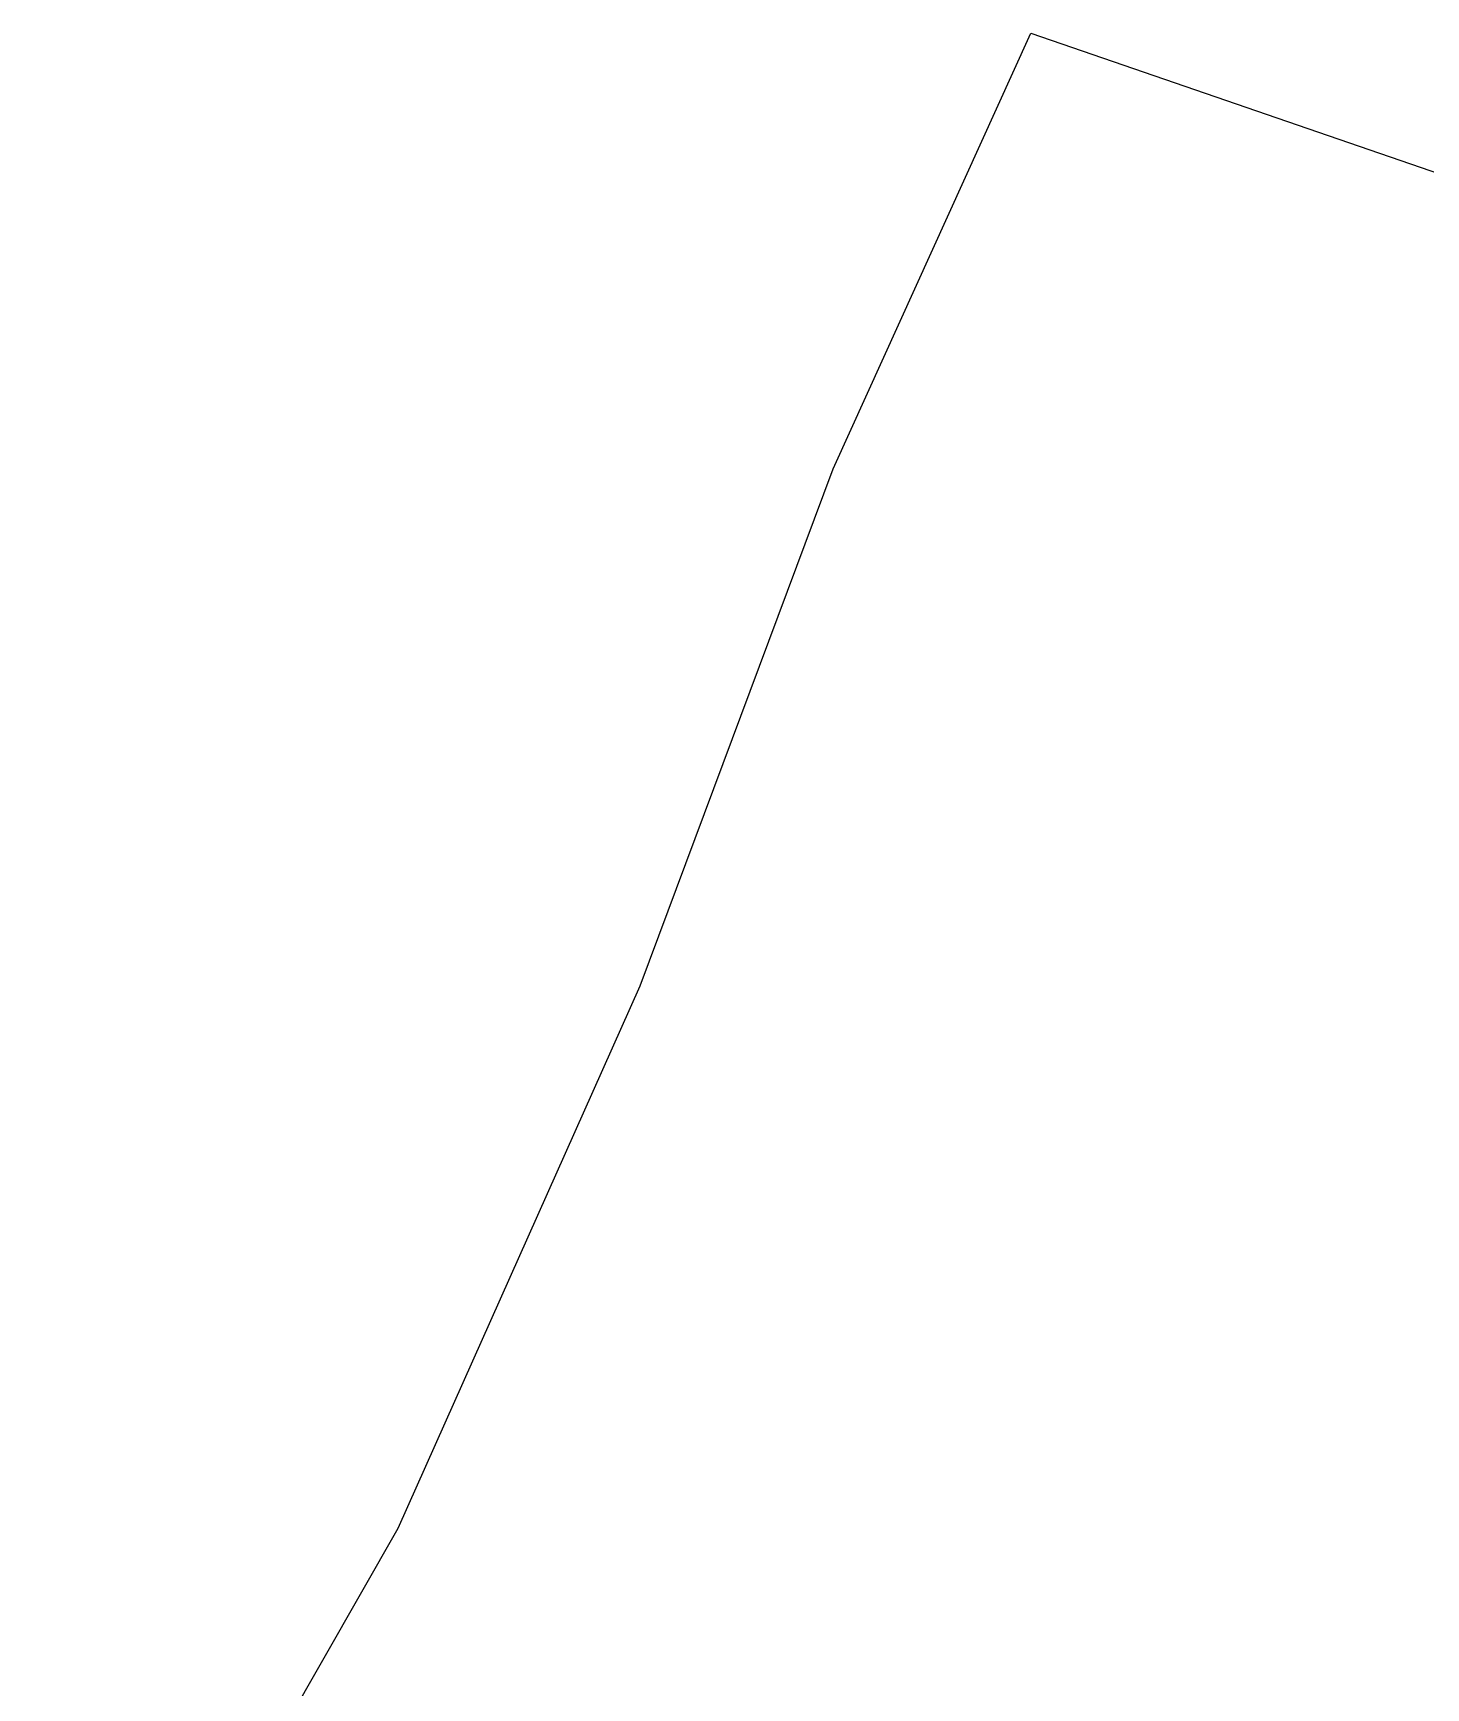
# Model space of a CAD drawing. Header units: metres. Extents: x 267138 to 268884, y 2134208 to 2137159.
# Drawn here: x 268097.3 to 268427.4, y 2136766.4 to 2137158.8 of the extents above; entities that cross this region are included whole.
import ezdxf

# ---------------------------------------------------------------- set-up
doc = ezdxf.new("R2010")
doc.units = ezdxf.units.M

msp = doc.modelspace()

# ---------------------------------------------------------------- linework, layer by layer
at = {"color": 3}
for p, q in [((268286.94, 2137055.49), (268333.82, 2137158.81)), ((268333.82, 2137158.81), (268857.34, 2136978.19)), ((268241.18, 2136932.9), (268286.94, 2137055.49)), ((268183.8, 2136804.25), (268241.18, 2136932.9)), ((268097.26, 2136652.96), (268183.8, 2136804.25))]:
    msp.add_line(p, q, dxfattribs=at)

doc.saveas('drawing.dxf')
